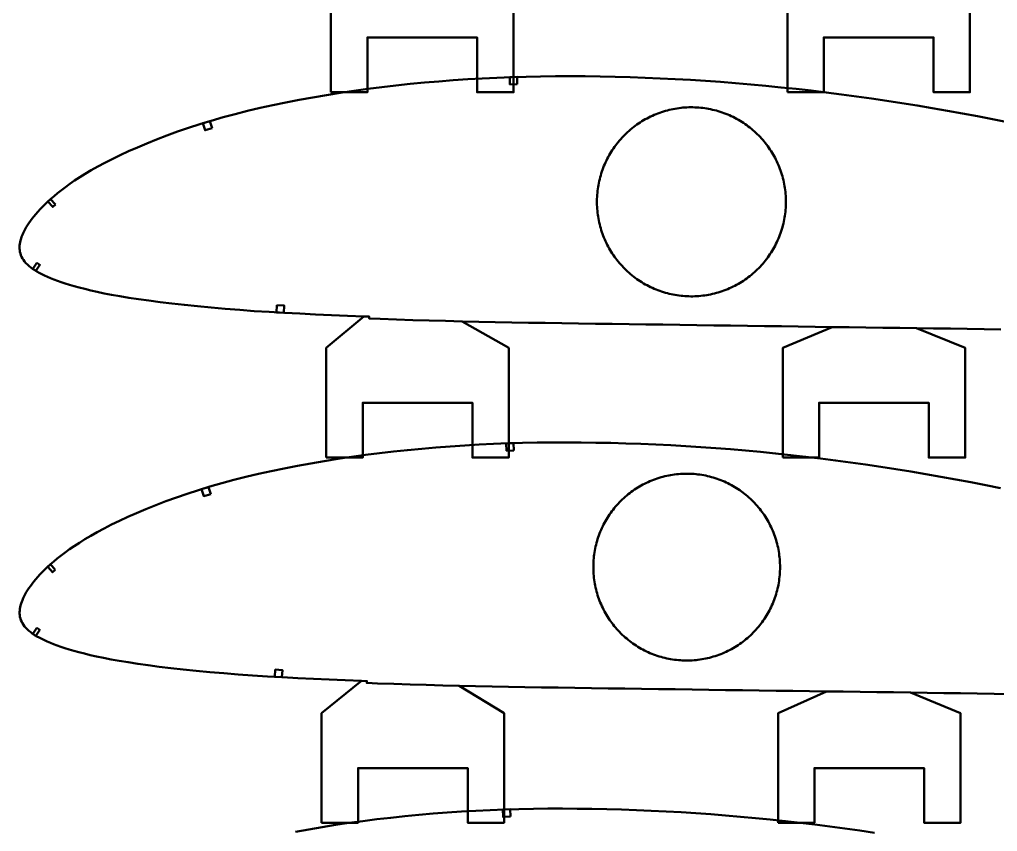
# Model space of a CAD drawing. Header units: metres. Extents: x -32 to 1074, y -15727 to -24.
# Drawn here: x -1 to 534, y -4845 to -4400 of the extents above; entities that cross this region are included whole.
import ezdxf

# ---------------------------------------------------------------- set-up
doc = ezdxf.new("R2010")
doc.units = ezdxf.units.M
doc.layers.add('Layer', color=7, linetype='Continuous', lineweight=50)

msp = doc.modelspace()

# ---------------------------------------------------------------- linework, layer by layer
at = {"layer": 'Layer', "color": 1}
for p, q in [((216.51, -4564.8), (216.51, -4565.3)), ((466.51, -4568.85), (466.51, -4569.35)), ((213.95, -4764.31), (213.95, -4764.81)), ((463.95, -4768.38), (463.95, -4768.88))]:
    msp.add_line(p, q, dxfattribs=at)
for points in [[(169.08, -4440), (169.08, -4380), (191.4, -4363.29), (191.36, -4364.34), (197.37, -4364.56), (206.39, -4364.88), (215.41, -4365.18), (224.44, -4365.44), (233.53, -4365.68), (242.66, -4365.91), (269.08, -4380), (269.08, -4440), (249.13, -4440), (249.13, -4410), (189.03, -4410), (189.03, -4440)], [(419.08, -4440), (419.08, -4380), (446.7, -4369.04), (456.03, -4369.16), (465.36, -4369.28), (474.69, -4369.4), (484.01, -4369.52), (493.32, -4369.65), (519.08, -4380), (519.08, -4440), (499.13, -4440), (499.13, -4410), (439.03, -4410), (439.03, -4440)], [(166.51, -4640), (166.51, -4580), (187.08, -4562.72), (190.07, -4562.84), (190.03, -4563.89), (196, -4564.11), (204.95, -4564.43), (213.91, -4564.72), (222.88, -4564.98), (231.91, -4565.22), (240.97, -4565.45), (266.51, -4580), (266.51, -4640), (246.56, -4640), (246.56, -4610), (186.46, -4610), (186.46, -4640)], [(416.51, -4640), (416.51, -4580), (443.59, -4568.55), (452.86, -4568.68), (462.13, -4568.8), (471.39, -4568.91), (480.65, -4569.03), (489.89, -4569.16), (516.51, -4580), (516.51, -4640), (496.56, -4640), (496.56, -4610), (436.46, -4610), (436.46, -4640)], [(163.95, -4840), (163.95, -4780), (185.78, -4762.27), (188.74, -4762.39), (188.7, -4763.43), (194.62, -4763.66), (203.52, -4763.97), (212.41, -4764.27), (221.32, -4764.53), (230.28, -4764.76), (239.28, -4764.99), (263.95, -4780), (263.95, -4840), (244, -4840), (244, -4810), (183.9, -4810), (183.9, -4840)], [(413.95, -4840), (413.95, -4780), (440.49, -4768.07), (449.69, -4768.19), (458.89, -4768.31), (468.09, -4768.43), (477.28, -4768.55), (486.46, -4768.67), (513.95, -4780), (513.95, -4840), (494, -4840), (494, -4810), (433.9, -4810), (433.9, -4840)]]:
    msp.add_lwpolyline(points, close=True, dxfattribs=at)
at = {"layer": 'Layer'}
for points in [[(539.65, -4456.41), (531.45, -4454.77), (523.22, -4453.19), (514.97, -4451.65), (506.7, -4450.17), (498.4, -4448.73), (490.11, -4447.34), (481.81, -4446), (473.51, -4444.72), (465.21, -4443.49), (456.92, -4442.32), (448.64, -4441.2), (440.36, -4440.14), (432.08, -4439.14), (423.81, -4438.2), (415.54, -4437.32), (407.28, -4436.5), (399.01, -4435.73), (390.75, -4435.03), (382.49, -4434.39), (374.22, -4433.81), (365.94, -4433.28), (357.67, -4432.82), (349.41, -4432.41), (341.15, -4432.06), (332.91, -4431.77), (324.68, -4431.55), (316.46, -4431.38), (308.26, -4431.28), (300.1, -4431.23), (291.99, -4431.25), (283.93, -4431.33), (275.92, -4431.49), (267.94, -4431.74), (259.96, -4432.06), (251.99, -4432.45), (244.04, -4432.91), (236.11, -4433.44), (228.2, -4434.05), (220.33, -4434.72), (212.5, -4435.47), (204.71, -4436.3), (196.97, -4437.19), (189.28, -4438.16), (181.65, -4439.21), (174.08, -4440.33), (166.58, -4441.53), (159.14, -4442.82), (151.74, -4444.19), (144.44, -4445.61), (137.27, -4447.08), (130.25, -4448.63), (123.37, -4450.25), (116.63, -4451.95), (110.02, -4453.74), (103.54, -4455.6), (97.21, -4457.53), (91.04, -4459.53), (85.04, -4461.59), (79.22, -4463.7), (73.6, -4465.84), (68.2, -4468.01), (63.04, -4470.17), (58.15, -4472.33), (53.55, -4474.46), (49.22, -4476.58), (45.16, -4478.67), (41.37, -4480.72), (37.83, -4482.72), (34.54, -4484.67), (31.49, -4486.56), (28.67, -4488.4), (26.05, -4490.18), (23.64, -4491.9), (21.41, -4493.59), (19.34, -4495.23), (17.42, -4496.82), (15.64, -4498.36), (13.99, -4499.85), (12.46, -4501.3), (11.04, -4502.71), (9.73, -4504.08), (8.52, -4505.41), (7.39, -4506.71), (6.35, -4507.98), (5.39, -4509.21), (4.5, -4510.42), (3.67, -4511.61), (2.91, -4512.77), (2.21, -4513.87), (1.59, -4514.95), (1.03, -4516.05), (0.52, -4517.12), (0.06, -4518.14), (-0.33, -4519.12), (-0.65, -4520.11), (-0.92, -4521.1), (-1.14, -4522.06), (-1.31, -4522.99), (-1.42, -4523.92), (-1.48, -4524.79), (-1.48, -4525.66), (-1.41, -4526.54), (-1.26, -4527.43), (-1.03, -4528.33), (-0.72, -4529.22), (-0.34, -4530.11), (0.13, -4530.98), (0.67, -4531.84), (1.31, -4532.69), (2.03, -4533.53), (2.83, -4534.35), (3.71, -4535.16), (4.66, -4535.95), (5.69, -4536.72), (6.81, -4537.46), (8.01, -4538.2), (9.31, -4538.91), (10.71, -4539.63), (12.2, -4540.34), (13.79, -4541.05), (15.49, -4541.77), (17.3, -4542.49), (19.23, -4543.22), (21.29, -4543.95), (23.51, -4544.69), (25.9, -4545.42), (28.48, -4546.17), (31.26, -4546.93), (34.26, -4547.71), (37.51, -4548.5), (41.02, -4549.31), (44.83, -4550.11), (48.97, -4550.9), (53.48, -4551.7), (58.38, -4552.5), (63.68, -4553.31), (69.38, -4554.12), (75.47, -4554.92), (81.94, -4555.69), (88.8, -4556.44), (96.02, -4557.16), (103.52, -4557.88), (111.23, -4558.57), (119.09, -4559.21), (127.09, -4559.8), (135.24, -4560.32), (143.56, -4560.79), (152.04, -4561.23), (160.64, -4561.64), (169.35, -4562.02), (178.18, -4562.38), (187.08, -4562.72), (190.07, -4562.84), (190.03, -4563.89), (196, -4564.11), (204.95, -4564.43), (213.91, -4564.72), (222.88, -4564.98), (231.91, -4565.22), (240.97, -4565.45), (250.05, -4565.66), (259.12, -4565.87), (268.18, -4566.05), (277.26, -4566.2), (286.38, -4566.34), (295.54, -4566.47), (304.73, -4566.6), (313.93, -4566.75), (323.15, -4566.88), (332.38, -4567.01), (341.64, -4567.13), (350.91, -4567.26), (360.18, -4567.39), (369.45, -4567.52), (378.72, -4567.66), (387.98, -4567.79), (397.25, -4567.92), (406.51, -4568.04), (415.78, -4568.16), (425.05, -4568.29), (434.32, -4568.42), (443.59, -4568.55), (452.86, -4568.68), (462.13, -4568.8), (471.39, -4568.91), (480.65, -4569.03), (489.89, -4569.16), (499.13, -4569.29), (508.36, -4569.44), (517.6, -4569.59), (526.82, -4569.74), (536.03, -4569.91)], [(539.65, -4456.41), (531.45, -4454.77), (523.22, -4453.19), (514.97, -4451.65), (506.7, -4450.17), (498.4, -4448.73), (490.11, -4447.34), (481.81, -4446), (473.51, -4444.72), (465.21, -4443.49), (456.92, -4442.32), (448.64, -4441.2), (440.36, -4440.14), (432.08, -4439.14), (423.81, -4438.2), (415.54, -4437.32), (407.28, -4436.5), (399.01, -4435.73), (390.75, -4435.03), (382.49, -4434.39), (374.22, -4433.81), (365.94, -4433.28), (357.67, -4432.82), (349.41, -4432.41), (341.15, -4432.06), (332.91, -4431.77), (324.68, -4431.55), (316.46, -4431.38), (308.26, -4431.28), (300.1, -4431.23), (291.99, -4431.25), (283.93, -4431.33), (275.92, -4431.49), (267.94, -4431.74), (259.96, -4432.06), (251.99, -4432.45), (244.04, -4432.91), (236.11, -4433.44), (228.2, -4434.05), (220.33, -4434.72), (212.5, -4435.47), (204.71, -4436.3), (196.97, -4437.19), (189.28, -4438.16), (181.65, -4439.21), (174.08, -4440.33), (166.58, -4441.53), (159.14, -4442.82), (151.74, -4444.19), (144.44, -4445.61), (137.27, -4447.08), (130.25, -4448.63), (123.37, -4450.25), (116.63, -4451.95), (110.02, -4453.74), (103.54, -4455.6), (97.21, -4457.53), (91.04, -4459.53), (85.04, -4461.59), (79.22, -4463.7), (73.6, -4465.84), (68.2, -4468.01), (63.04, -4470.17), (58.15, -4472.33), (53.55, -4474.46), (49.22, -4476.58), (45.16, -4478.67), (41.37, -4480.72), (37.83, -4482.72), (34.54, -4484.67), (31.49, -4486.56), (28.67, -4488.4), (26.05, -4490.18), (23.64, -4491.9), (21.41, -4493.59), (19.34, -4495.23), (17.42, -4496.82), (15.64, -4498.36), (13.99, -4499.85), (12.46, -4501.3), (11.04, -4502.71), (9.73, -4504.08), (8.52, -4505.41), (7.39, -4506.71), (6.35, -4507.98), (5.39, -4509.21), (4.5, -4510.42), (3.67, -4511.61), (2.91, -4512.77), (2.21, -4513.87), (1.59, -4514.95), (1.03, -4516.05), (0.52, -4517.12), (0.06, -4518.14), (-0.33, -4519.12), (-0.65, -4520.11), (-0.92, -4521.1), (-1.14, -4522.06), (-1.31, -4522.99), (-1.42, -4523.92), (-1.48, -4524.79), (-1.48, -4525.66), (-1.41, -4526.54), (-1.26, -4527.43), (-1.03, -4528.33), (-0.72, -4529.22), (-0.34, -4530.11), (0.13, -4530.98), (0.67, -4531.84), (1.31, -4532.69), (2.03, -4533.53), (2.83, -4534.35), (3.71, -4535.16), (4.66, -4535.95), (5.69, -4536.72), (6.81, -4537.46), (8.01, -4538.2), (9.31, -4538.91), (10.71, -4539.63), (12.2, -4540.34), (13.79, -4541.05), (15.49, -4541.77), (17.3, -4542.49), (19.23, -4543.22), (21.29, -4543.95), (23.51, -4544.69), (25.9, -4545.42), (28.48, -4546.17), (31.26, -4546.93), (34.26, -4547.71), (37.51, -4548.5), (41.02, -4549.31), (44.83, -4550.11), (48.97, -4550.9), (53.48, -4551.7), (58.38, -4552.5), (63.68, -4553.31), (69.38, -4554.12), (75.47, -4554.92), (81.94, -4555.69), (88.8, -4556.44), (96.02, -4557.16), (103.52, -4557.88), (111.23, -4558.57), (119.09, -4559.21), (127.09, -4559.8), (135.24, -4560.32), (143.56, -4560.79), (152.04, -4561.23), (160.64, -4561.64), (169.35, -4562.02), (178.18, -4562.38), (187.08, -4562.72), (190.07, -4562.84), (190.03, -4563.89), (196, -4564.11), (204.95, -4564.43), (213.91, -4564.72), (222.88, -4564.98), (231.91, -4565.22), (240.97, -4565.45), (250.05, -4565.66), (259.12, -4565.87), (268.18, -4566.05), (277.26, -4566.2), (286.38, -4566.34), (295.54, -4566.47), (304.73, -4566.6), (313.93, -4566.75), (323.15, -4566.88), (332.38, -4567.01), (341.64, -4567.13), (350.91, -4567.26), (360.18, -4567.39), (369.45, -4567.52), (378.72, -4567.66), (387.98, -4567.79), (397.25, -4567.92), (406.51, -4568.04), (415.78, -4568.16), (425.05, -4568.29), (434.32, -4568.42), (443.59, -4568.55), (452.86, -4568.68), (462.13, -4568.8), (471.39, -4568.91), (480.65, -4569.03), (489.89, -4569.16), (499.13, -4569.29), (508.36, -4569.44), (517.6, -4569.59), (526.82, -4569.74), (536.03, -4569.91)], [(271.12, -4435.64), (267.12, -4435.76), (267, -4431.77), (271, -4431.64), (271.12, -4435.64)], [(103.93, -4459.67), (100.1, -4460.83), (98.93, -4457.01), (102.76, -4455.84), (103.93, -4459.67)], [(18.21, -4501.43), (16.72, -4502.77), (14.04, -4499.81), (15.52, -4498.46), (18.21, -4501.43)], [(7.98, -4533.43), (9.64, -4534.55), (7.42, -4537.87), (5.75, -4536.76), (7.98, -4533.43)], [(139.49, -4556.55), (143.48, -4556.78), (143.25, -4560.77), (139.26, -4560.55), (139.49, -4556.55)], [(535.87, -4656.73), (527.73, -4655.1), (519.56, -4653.52), (511.37, -4652), (503.15, -4650.52), (494.91, -4649.1), (486.67, -4647.72), (478.43, -4646.39), (470.19, -4645.12), (461.95, -4643.9), (453.72, -4642.73), (445.5, -4641.62), (437.27, -4640.57), (429.06, -4639.58), (420.84, -4638.65), (412.63, -4637.77), (404.43, -4636.95), (396.22, -4636.2), (388.02, -4635.5), (379.81, -4634.86), (371.6, -4634.28), (363.38, -4633.76), (355.17, -4633.3), (346.96, -4632.89), (338.77, -4632.55), (330.58, -4632.26), (322.41, -4632.04), (314.24, -4631.87), (306.1, -4631.77), (298, -4631.72), (289.95, -4631.74), (281.95, -4631.82), (273.99, -4631.98), (266.06, -4632.23), (258.14, -4632.54), (250.22, -4632.93), (242.33, -4633.39), (234.46, -4633.92), (226.61, -4634.52), (218.79, -4635.19), (211.01, -4635.94), (203.28, -4636.75), (195.59, -4637.64), (187.96, -4638.61), (180.38, -4639.64), (172.87, -4640.76), (165.42, -4641.95), (158.02, -4643.23), (150.68, -4644.59), (143.43, -4646), (136.31, -4647.46), (129.34, -4649), (122.51, -4650.61), (115.81, -4652.3), (109.25, -4654.07), (102.82, -4655.92), (96.54, -4657.84), (90.4, -4659.82), (84.44, -4661.87), (78.67, -4663.96), (73.09, -4666.09), (67.72, -4668.24), (62.6, -4670.39), (57.75, -4672.53), (53.18, -4674.65), (48.88, -4676.75), (44.85, -4678.82), (41.08, -4680.86), (37.57, -4682.85), (34.31, -4684.79), (31.28, -4686.67), (28.47, -4688.49), (25.88, -4690.25), (23.48, -4691.97), (21.26, -4693.64), (19.21, -4695.27), (17.3, -4696.85), (15.54, -4698.38), (13.9, -4699.86), (12.38, -4701.3), (10.97, -4702.7), (9.67, -4704.06), (8.47, -4705.38), (7.35, -4706.67), (6.31, -4707.93), (5.36, -4709.16), (4.48, -4710.35), (3.66, -4711.54), (2.9, -4712.68), (2.21, -4713.78), (1.59, -4714.85), (1.03, -4715.94), (0.52, -4717.01), (0.07, -4718.01), (-0.32, -4718.99), (-0.64, -4719.97), (-0.9, -4720.96), (-1.12, -4721.91), (-1.29, -4722.83), (-1.4, -4723.76), (-1.46, -4724.61), (-1.46, -4725.48), (-1.39, -4726.35), (-1.24, -4727.24), (-1.01, -4728.13), (-0.71, -4729.02), (-0.32, -4729.9), (0.13, -4730.76), (0.68, -4731.61), (1.31, -4732.46), (2.03, -4733.29), (2.82, -4734.11), (3.69, -4734.91), (4.63, -4735.69), (5.66, -4736.45), (6.76, -4737.19), (7.96, -4737.92), (9.25, -4738.63), (10.64, -4739.34), (12.12, -4740.05), (13.7, -4740.75), (15.38, -4741.46), (17.18, -4742.18), (19.1, -4742.91), (21.15, -4743.64), (23.35, -4744.36), (25.72, -4745.09), (28.28, -4745.83), (31.04, -4746.59), (34.03, -4747.36), (37.25, -4748.15), (40.74, -4748.95), (44.52, -4749.75), (48.63, -4750.54), (53.11, -4751.33), (57.98, -4752.12), (63.24, -4752.93), (68.89, -4753.73), (74.94, -4754.52), (81.37, -4755.29), (88.18, -4756.03), (95.34, -4756.75), (102.79, -4757.46), (110.45, -4758.14), (118.26, -4758.79), (126.2, -4759.37), (134.29, -4759.89), (142.56, -4760.35), (150.98, -4760.79), (159.52, -4761.2), (168.17, -4761.58), (176.93, -4761.93), (185.78, -4762.27), (188.74, -4762.39), (188.7, -4763.43), (194.62, -4763.66), (203.52, -4763.97), (212.41, -4764.27), (221.32, -4764.53), (230.28, -4764.76), (239.28, -4764.99), (248.3, -4765.2), (257.3, -4765.4), (266.3, -4765.58), (275.32, -4765.74), (284.37, -4765.87), (293.47, -4766), (302.59, -4766.14), (311.73, -4766.28), (320.88, -4766.41), (330.06, -4766.54), (339.25, -4766.66), (348.45, -4766.78), (357.66, -4766.91), (366.87, -4767.05), (376.07, -4767.18), (385.27, -4767.31), (394.46, -4767.44), (403.67, -4767.56), (412.87, -4767.68), (422.08, -4767.81), (431.28, -4767.94), (440.49, -4768.07), (449.69, -4768.19), (458.89, -4768.31), (468.09, -4768.43), (477.28, -4768.55), (486.46, -4768.67), (495.63, -4768.81), (504.8, -4768.95), (513.97, -4769.1), (523.13, -4769.25), (532.28, -4769.41), (541.41, -4769.59)], [(535.87, -4656.73), (527.73, -4655.1), (519.56, -4653.52), (511.37, -4652), (503.15, -4650.52), (494.91, -4649.1), (486.67, -4647.72), (478.43, -4646.39), (470.19, -4645.12), (461.95, -4643.9), (453.72, -4642.73), (445.5, -4641.62), (437.27, -4640.57), (429.06, -4639.58), (420.84, -4638.65), (412.63, -4637.77), (404.43, -4636.95), (396.22, -4636.2), (388.02, -4635.5), (379.81, -4634.86), (371.6, -4634.28), (363.38, -4633.76), (355.17, -4633.3), (346.96, -4632.89), (338.77, -4632.55), (330.58, -4632.26), (322.41, -4632.04), (314.24, -4631.87), (306.1, -4631.77), (298, -4631.72), (289.95, -4631.74), (281.95, -4631.82), (273.99, -4631.98), (266.06, -4632.23), (258.14, -4632.54), (250.22, -4632.93), (242.33, -4633.39), (234.46, -4633.92), (226.61, -4634.52), (218.79, -4635.19), (211.01, -4635.94), (203.28, -4636.75), (195.59, -4637.64), (187.96, -4638.61), (180.38, -4639.64), (172.87, -4640.76), (165.42, -4641.95), (158.02, -4643.23), (150.68, -4644.59), (143.43, -4646), (136.31, -4647.46), (129.34, -4649), (122.51, -4650.61), (115.81, -4652.3), (109.25, -4654.07), (102.82, -4655.92), (96.54, -4657.84), (90.4, -4659.82), (84.44, -4661.87), (78.67, -4663.96), (73.09, -4666.09), (67.72, -4668.24), (62.6, -4670.39), (57.75, -4672.53), (53.18, -4674.65), (48.88, -4676.75), (44.85, -4678.82), (41.08, -4680.86), (37.57, -4682.85), (34.31, -4684.79), (31.28, -4686.67), (28.47, -4688.49), (25.88, -4690.25), (23.48, -4691.97), (21.26, -4693.64), (19.21, -4695.27), (17.3, -4696.85), (15.54, -4698.38), (13.9, -4699.86), (12.38, -4701.3), (10.97, -4702.7), (9.67, -4704.06), (8.47, -4705.38), (7.35, -4706.67), (6.31, -4707.93), (5.36, -4709.16), (4.48, -4710.35), (3.66, -4711.54), (2.9, -4712.68), (2.21, -4713.78), (1.59, -4714.85), (1.03, -4715.94), (0.52, -4717.01), (0.07, -4718.01), (-0.32, -4718.99), (-0.64, -4719.97), (-0.9, -4720.96), (-1.12, -4721.91), (-1.29, -4722.83), (-1.4, -4723.76), (-1.46, -4724.61), (-1.46, -4725.48), (-1.39, -4726.35), (-1.24, -4727.24), (-1.01, -4728.13), (-0.71, -4729.02), (-0.32, -4729.9), (0.13, -4730.76), (0.68, -4731.61), (1.31, -4732.46), (2.03, -4733.29), (2.82, -4734.11), (3.69, -4734.91), (4.63, -4735.69), (5.66, -4736.45), (6.76, -4737.19), (7.96, -4737.92), (9.25, -4738.63), (10.64, -4739.34), (12.12, -4740.05), (13.7, -4740.75), (15.38, -4741.46), (17.18, -4742.18), (19.1, -4742.91), (21.15, -4743.64), (23.35, -4744.36), (25.72, -4745.09), (28.28, -4745.83), (31.04, -4746.59), (34.03, -4747.36), (37.25, -4748.15), (40.74, -4748.95), (44.52, -4749.75), (48.63, -4750.54), (53.11, -4751.33), (57.98, -4752.12), (63.24, -4752.93), (68.89, -4753.73), (74.94, -4754.52), (81.37, -4755.29), (88.18, -4756.03), (95.34, -4756.75), (102.79, -4757.46), (110.45, -4758.14), (118.26, -4758.79), (126.2, -4759.37), (134.29, -4759.89), (142.56, -4760.35), (150.98, -4760.79), (159.52, -4761.2), (168.17, -4761.58), (176.93, -4761.93), (185.78, -4762.27), (188.74, -4762.39), (188.7, -4763.43), (194.62, -4763.66), (203.52, -4763.97), (212.41, -4764.27), (221.32, -4764.53), (230.28, -4764.76), (239.28, -4764.99), (248.3, -4765.2), (257.3, -4765.4), (266.3, -4765.58), (275.32, -4765.74), (284.37, -4765.87), (293.47, -4766), (302.59, -4766.14), (311.73, -4766.28), (320.88, -4766.41), (330.06, -4766.54), (339.25, -4766.66), (348.45, -4766.78), (357.66, -4766.91), (366.87, -4767.05), (376.07, -4767.18), (385.27, -4767.31), (394.46, -4767.44), (403.67, -4767.56), (412.87, -4767.68), (422.08, -4767.81), (431.28, -4767.94), (440.49, -4768.07), (449.69, -4768.19), (458.89, -4768.31), (468.09, -4768.43), (477.28, -4768.55), (486.46, -4768.67), (495.63, -4768.81), (504.8, -4768.95), (513.97, -4769.1), (523.13, -4769.25), (532.28, -4769.41), (541.41, -4769.59)], [(269.24, -4636.13), (265.24, -4636.25), (265.12, -4632.25), (269.12, -4632.13), (269.24, -4636.13)], [(103.22, -4659.98), (99.4, -4661.15), (98.23, -4657.32), (102.05, -4656.16), (103.22, -4659.98)], [(18.11, -4701.44), (16.63, -4702.79), (13.94, -4699.82), (15.42, -4698.48), (18.11, -4701.44)], [(7.94, -4733.16), (9.6, -4734.28), (7.38, -4737.6), (5.71, -4736.49), (7.94, -4733.16)], [(138.5, -4756.12), (142.49, -4756.34), (142.27, -4760.34), (138.27, -4760.11), (138.5, -4756.12)], [(466.87, -4845.51), (458.69, -4844.3), (450.52, -4843.14), (442.35, -4842.05), (434.19, -4841), (426.03, -4840.02), (417.88, -4839.09), (409.72, -4838.22), (401.57, -4837.41), (393.43, -4836.66), (385.28, -4835.96), (377.13, -4835.33), (368.98, -4834.76), (360.82, -4834.24), (352.66, -4833.78), (344.52, -4833.38), (336.38, -4833.03), (328.25, -4832.75), (320.13, -4832.53), (312.03, -4832.37), (303.95, -4832.26), (295.9, -4832.21), (287.9, -4832.23), (279.96, -4832.31), (272.06, -4832.47), (264.19, -4832.71), (256.32, -4833.03), (248.46, -4833.41), (240.62, -4833.87), (232.8, -4834.39), (225.01, -4834.99), (217.25, -4835.66), (209.53, -4836.4), (201.85, -4837.21), (194.21, -4838.09), (186.63, -4839.05), (179.11, -4840.08), (171.65, -4841.19), (164.25, -4842.37), (156.91, -4843.64), (149.62, -4844.99)], [(466.87, -4845.51), (458.69, -4844.3), (450.52, -4843.14), (442.35, -4842.05), (434.19, -4841), (426.03, -4840.02), (417.88, -4839.09), (409.72, -4838.22), (401.57, -4837.41), (393.43, -4836.66), (385.28, -4835.96), (377.13, -4835.33), (368.98, -4834.76), (360.82, -4834.24), (352.66, -4833.78), (344.52, -4833.38), (336.38, -4833.03), (328.25, -4832.75), (320.13, -4832.53), (312.03, -4832.37), (303.95, -4832.26), (295.9, -4832.21), (287.9, -4832.23), (279.96, -4832.31), (272.06, -4832.47), (264.19, -4832.71), (256.32, -4833.03), (248.46, -4833.41), (240.62, -4833.87), (232.8, -4834.39), (225.01, -4834.99), (217.25, -4835.66), (209.53, -4836.4), (201.85, -4837.21), (194.21, -4838.09), (186.63, -4839.05), (179.11, -4840.08), (171.65, -4841.19), (164.25, -4842.37), (156.91, -4843.64), (149.62, -4844.99)], [(267.36, -4836.62), (263.36, -4836.74), (263.24, -4832.74), (267.24, -4832.62), (267.36, -4836.62)]]:
    msp.add_lwpolyline(points, dxfattribs=at)
for points in [[(418.26, -4500), (418.25, -4498.91), (418.21, -4497.83), (418.16, -4496.74), (418.08, -4495.65), (417.97, -4494.57), (417.85, -4493.49), (417.7, -4492.41), (417.53, -4491.34), (417.34, -4490.27), (417.12, -4489.2), (416.88, -4488.14), (416.62, -4487.09), (416.34, -4486.04), (416.04, -4484.99), (415.71, -4483.96), (415.36, -4482.92), (414.99, -4481.9), (414.6, -4480.89), (414.19, -4479.88), (413.76, -4478.88), (413.3, -4477.89), (412.83, -4476.92), (412.33, -4475.95), (411.82, -4474.99), (411.28, -4474.04), (410.73, -4473.11), (410.15, -4472.19), (409.56, -4471.27), (408.94, -4470.38), (408.31, -4469.49), (407.66, -4468.62), (406.99, -4467.76), (406.31, -4466.92), (405.6, -4466.09), (404.88, -4465.27), (404.14, -4464.48), (403.39, -4463.69), (402.62, -4462.93), (401.83, -4462.18), (401.03, -4461.44), (400.21, -4460.72), (399.38, -4460.03), (398.53, -4459.34), (397.67, -4458.68), (396.8, -4458.03), (395.91, -4457.41), (395.01, -4456.8), (394.09, -4456.21), (393.17, -4455.64), (392.23, -4455.09), (391.28, -4454.56), (390.32, -4454.05), (389.35, -4453.56), (388.37, -4453.09), (387.38, -4452.64), (386.38, -4452.21), (385.37, -4451.8), (384.35, -4451.42), (383.33, -4451.05), (382.3, -4450.71), (381.26, -4450.39), (380.21, -4450.09), (379.16, -4449.81), (378.1, -4449.56), (377.04, -4449.33), (375.97, -4449.12), (374.9, -4448.93), (373.83, -4448.76), (372.75, -4448.62), (371.67, -4448.5), (370.59, -4448.41), (369.5, -4448.33), (368.42, -4448.28), (367.33, -4448.25), (366.24, -4448.25), (365.15, -4448.26), (364.07, -4448.3), (362.98, -4448.37), (361.9, -4448.45), (360.82, -4448.56), (359.74, -4448.69), (358.66, -4448.84), (357.59, -4449.02), (356.52, -4449.22), (355.45, -4449.44), (354.39, -4449.68), (353.34, -4449.95), (352.29, -4450.24), (351.25, -4450.55), (350.21, -4450.88), (349.18, -4451.23), (348.16, -4451.61), (347.15, -4452), (346.15, -4452.42), (345.15, -4452.86), (344.17, -4453.32), (343.19, -4453.8), (342.23, -4454.3), (341.27, -4454.82), (340.33, -4455.36), (339.4, -4455.92), (338.48, -4456.5), (337.57, -4457.1), (336.67, -4457.72), (335.79, -4458.35), (334.92, -4459.01), (334.07, -4459.68), (333.23, -4460.37), (332.4, -4461.08), (331.59, -4461.81), (330.8, -4462.55), (330.02, -4463.31), (329.26, -4464.08), (328.51, -4464.87), (327.78, -4465.68), (327.07, -4466.5), (326.37, -4467.34), (325.7, -4468.19), (325.04, -4469.05), (324.4, -4469.93), (323.77, -4470.82), (323.17, -4471.73), (322.59, -4472.65), (322.02, -4473.58), (321.48, -4474.52), (320.95, -4475.47), (320.44, -4476.43), (319.96, -4477.4), (319.5, -4478.39), (319.05, -4479.38), (318.63, -4480.38), (318.23, -4481.39), (317.85, -4482.41), (317.49, -4483.44), (317.15, -4484.47), (316.84, -4485.51), (316.54, -4486.56), (316.27, -4487.61), (316.02, -4488.67), (315.8, -4489.74), (315.59, -4490.8), (315.41, -4491.88), (315.25, -4492.95), (315.11, -4494.03), (315, -4495.11), (314.91, -4496.2), (314.84, -4497.28), (314.79, -4498.37), (314.77, -4499.46), (314.77, -4500.54), (314.79, -4501.63), (314.84, -4502.72), (314.91, -4503.8), (315, -4504.89), (315.11, -4505.97), (315.25, -4507.05), (315.41, -4508.12), (315.59, -4509.2), (315.8, -4510.26), (316.02, -4511.33), (316.27, -4512.39), (316.54, -4513.44), (316.84, -4514.49), (317.15, -4515.53), (317.49, -4516.56), (317.85, -4517.59), (318.23, -4518.61), (318.63, -4519.62), (319.05, -4520.62), (319.5, -4521.61), (319.96, -4522.6), (320.44, -4523.57), (320.95, -4524.53), (321.48, -4525.48), (322.02, -4526.42), (322.59, -4527.35), (323.17, -4528.27), (323.77, -4529.18), (324.4, -4530.07), (325.04, -4530.95), (325.7, -4531.81), (326.37, -4532.66), (327.07, -4533.5), (327.78, -4534.32), (328.51, -4535.13), (329.26, -4535.92), (330.02, -4536.69), (330.8, -4537.45), (331.59, -4538.19), (332.4, -4538.92), (333.23, -4539.63), (334.07, -4540.32), (334.92, -4540.99), (335.79, -4541.65), (336.67, -4542.28), (337.57, -4542.9), (338.48, -4543.5), (339.4, -4544.08), (340.33, -4544.64), (341.27, -4545.18), (342.23, -4545.7), (343.19, -4546.2), (344.17, -4546.68), (345.15, -4547.14), (346.15, -4547.58), (347.15, -4548), (348.16, -4548.39), (349.18, -4548.77), (350.21, -4549.12), (351.25, -4549.45), (352.29, -4549.76), (353.34, -4550.05), (354.39, -4550.32), (355.45, -4550.56), (356.52, -4550.78), (357.59, -4550.98), (358.66, -4551.16), (359.74, -4551.31), (360.82, -4551.44), (361.9, -4551.55), (362.98, -4551.63), (364.07, -4551.7), (365.15, -4551.74), (366.24, -4551.75), (367.33, -4551.75), (368.42, -4551.72), (369.5, -4551.67), (370.59, -4551.59), (371.67, -4551.5), (372.75, -4551.38), (373.83, -4551.24), (374.9, -4551.07), (375.97, -4550.88), (377.04, -4550.67), (378.1, -4550.44), (379.16, -4550.19), (380.21, -4549.91), (381.26, -4549.61), (382.3, -4549.29), (383.33, -4548.95), (384.35, -4548.58), (385.37, -4548.2), (386.38, -4547.79), (387.38, -4547.36), (388.37, -4546.91), (389.35, -4546.44), (390.32, -4545.95), (391.28, -4545.44), (392.23, -4544.91), (393.17, -4544.36), (394.09, -4543.79), (395.01, -4543.2), (395.91, -4542.59), (396.8, -4541.97), (397.67, -4541.32), (398.53, -4540.66), (399.38, -4539.97), (400.21, -4539.28), (401.03, -4538.56), (401.83, -4537.82), (402.62, -4537.07), (403.39, -4536.31), (404.14, -4535.52), (404.88, -4534.73), (405.6, -4533.91), (406.31, -4533.08), (406.99, -4532.24), (407.66, -4531.38), (408.31, -4530.51), (408.94, -4529.62), (409.56, -4528.73), (410.15, -4527.81), (410.73, -4526.89), (411.28, -4525.96), (411.82, -4525.01), (412.33, -4524.05), (412.83, -4523.08), (413.3, -4522.11), (413.76, -4521.12), (414.19, -4520.12), (414.6, -4519.11), (414.99, -4518.1), (415.36, -4517.08), (415.71, -4516.04), (416.04, -4515.01), (416.34, -4513.96), (416.62, -4512.91), (416.88, -4511.86), (417.12, -4510.8), (417.34, -4509.73), (417.53, -4508.66), (417.7, -4507.59), (417.85, -4506.51), (417.97, -4505.43), (418.08, -4504.35), (418.16, -4503.26), (418.21, -4502.17), (418.25, -4501.09), (418.26, -4500)], [(415.08, -4700), (415.07, -4698.93), (415.04, -4697.85), (414.98, -4696.78), (414.9, -4695.71), (414.8, -4694.64), (414.67, -4693.57), (414.53, -4692.5), (414.36, -4691.44), (414.17, -4690.38), (413.96, -4689.33), (413.72, -4688.28), (413.46, -4687.24), (413.18, -4686.2), (412.88, -4685.17), (412.56, -4684.14), (412.22, -4683.12), (411.85, -4682.11), (411.47, -4681.11), (411.06, -4680.11), (410.63, -4679.13), (410.18, -4678.15), (409.71, -4677.18), (409.22, -4676.23), (408.71, -4675.28), (408.18, -4674.34), (407.64, -4673.42), (407.07, -4672.51), (406.48, -4671.61), (405.88, -4670.72), (405.25, -4669.84), (404.61, -4668.98), (403.95, -4668.14), (403.27, -4667.3), (402.58, -4666.48), (401.86, -4665.68), (401.13, -4664.89), (400.39, -4664.11), (399.63, -4663.36), (398.85, -4662.61), (398.06, -4661.89), (397.25, -4661.18), (396.42, -4660.49), (395.59, -4659.81), (394.74, -4659.16), (393.87, -4658.52), (392.99, -4657.9), (392.1, -4657.3), (391.2, -4656.72), (390.29, -4656.15), (389.36, -4655.61), (388.42, -4655.08), (387.47, -4654.58), (386.51, -4654.1), (385.54, -4653.63), (384.56, -4653.19), (383.58, -4652.76), (382.58, -4652.36), (381.58, -4651.98), (380.56, -4651.62), (379.54, -4651.28), (378.52, -4650.97), (377.48, -4650.67), (376.44, -4650.4), (375.4, -4650.14), (374.35, -4649.91), (373.3, -4649.71), (372.24, -4649.52), (371.18, -4649.36), (370.11, -4649.22), (369.04, -4649.1), (367.97, -4649), (366.9, -4648.93), (365.83, -4648.88), (364.75, -4648.85), (363.68, -4648.85), (362.6, -4648.86), (361.53, -4648.9), (360.46, -4648.96), (359.39, -4649.05), (358.32, -4649.16), (357.25, -4649.29), (356.19, -4649.44), (355.13, -4649.61), (354.07, -4649.81), (353.02, -4650.03), (351.97, -4650.27), (350.93, -4650.53), (349.89, -4650.82), (348.86, -4651.12), (347.84, -4651.45), (346.82, -4651.8), (345.82, -4652.17), (344.81, -4652.56), (343.82, -4652.97), (342.84, -4653.41), (341.87, -4653.86), (340.9, -4654.34), (339.95, -4654.83), (339, -4655.34), (338.07, -4655.88), (337.15, -4656.43), (336.24, -4657.01), (335.34, -4657.6), (334.46, -4658.21), (333.59, -4658.84), (332.73, -4659.48), (331.89, -4660.15), (331.06, -4660.83), (330.24, -4661.53), (329.44, -4662.25), (328.66, -4662.98), (327.89, -4663.73), (327.13, -4664.5), (326.39, -4665.28), (325.67, -4666.08), (324.97, -4666.89), (324.28, -4667.72), (323.61, -4668.56), (322.96, -4669.41), (322.33, -4670.28), (321.71, -4671.16), (321.12, -4672.06), (320.54, -4672.96), (319.98, -4673.88), (319.44, -4674.81), (318.92, -4675.75), (318.42, -4676.7), (317.94, -4677.67), (317.49, -4678.64), (317.05, -4679.62), (316.63, -4680.61), (316.23, -4681.61), (315.86, -4682.62), (315.5, -4683.63), (315.17, -4684.65), (314.86, -4685.68), (314.57, -4686.72), (314.3, -4687.76), (314.05, -4688.8), (313.83, -4689.86), (313.63, -4690.91), (313.45, -4691.97), (313.29, -4693.03), (313.16, -4694.1), (313.04, -4695.17), (312.95, -4696.24), (312.88, -4697.31), (312.84, -4698.39), (312.82, -4699.46), (312.82, -4700.54), (312.84, -4701.61), (312.88, -4702.69), (312.95, -4703.76), (313.04, -4704.83), (313.16, -4705.9), (313.29, -4706.97), (313.45, -4708.03), (313.63, -4709.09), (313.83, -4710.14), (314.05, -4711.2), (314.3, -4712.24), (314.57, -4713.28), (314.86, -4714.32), (315.17, -4715.35), (315.5, -4716.37), (315.86, -4717.38), (316.23, -4718.39), (316.63, -4719.39), (317.05, -4720.38), (317.49, -4721.36), (317.94, -4722.33), (318.42, -4723.3), (318.92, -4724.25), (319.44, -4725.19), (319.98, -4726.12), (320.54, -4727.04), (321.12, -4727.94), (321.71, -4728.84), (322.33, -4729.72), (322.96, -4730.59), (323.61, -4731.44), (324.28, -4732.28), (324.97, -4733.11), (325.67, -4733.92), (326.39, -4734.72), (327.13, -4735.5), (327.89, -4736.27), (328.66, -4737.02), (329.44, -4737.75), (330.24, -4738.47), (331.06, -4739.17), (331.89, -4739.85), (332.73, -4740.52), (333.59, -4741.16), (334.46, -4741.79), (335.34, -4742.4), (336.24, -4742.99), (337.15, -4743.57), (338.07, -4744.12), (339, -4744.66), (339.95, -4745.17), (340.9, -4745.66), (341.87, -4746.14), (342.84, -4746.59), (343.82, -4747.03), (344.81, -4747.44), (345.82, -4747.83), (346.82, -4748.2), (347.84, -4748.55), (348.86, -4748.88), (349.89, -4749.18), (350.93, -4749.47), (351.97, -4749.73), (353.02, -4749.97), (354.07, -4750.19), (355.13, -4750.39), (356.19, -4750.56), (357.25, -4750.71), (358.32, -4750.84), (359.39, -4750.95), (360.46, -4751.04), (361.53, -4751.1), (362.6, -4751.14), (363.68, -4751.15), (364.75, -4751.15), (365.83, -4751.12), (366.9, -4751.07), (367.97, -4751), (369.04, -4750.9), (370.11, -4750.78), (371.18, -4750.64), (372.24, -4750.48), (373.3, -4750.29), (374.35, -4750.09), (375.4, -4749.86), (376.44, -4749.6), (377.48, -4749.33), (378.52, -4749.03), (379.54, -4748.72), (380.56, -4748.38), (381.58, -4748.02), (382.58, -4747.64), (383.58, -4747.24), (384.56, -4746.81), (385.54, -4746.37), (386.51, -4745.9), (387.47, -4745.42), (388.42, -4744.92), (389.36, -4744.39), (390.29, -4743.85), (391.2, -4743.28), (392.1, -4742.7), (392.99, -4742.1), (393.87, -4741.48), (394.74, -4740.84), (395.59, -4740.19), (396.42, -4739.51), (397.25, -4738.82), (398.06, -4738.11), (398.85, -4737.39), (399.63, -4736.64), (400.39, -4735.89), (401.13, -4735.11), (401.86, -4734.32), (402.58, -4733.52), (403.27, -4732.7), (403.95, -4731.86), (404.61, -4731.02), (405.25, -4730.16), (405.88, -4729.28), (406.48, -4728.39), (407.07, -4727.49), (407.64, -4726.58), (408.18, -4725.66), (408.71, -4724.72), (409.22, -4723.77), (409.71, -4722.82), (410.18, -4721.85), (410.63, -4720.87), (411.06, -4719.89), (411.47, -4718.89), (411.85, -4717.89), (412.22, -4716.88), (412.56, -4715.86), (412.88, -4714.83), (413.18, -4713.8), (413.46, -4712.76), (413.72, -4711.72), (413.96, -4710.67), (414.17, -4709.62), (414.36, -4708.56), (414.53, -4707.5), (414.67, -4706.43), (414.8, -4705.36), (414.9, -4704.29), (414.98, -4703.22), (415.04, -4702.15), (415.07, -4701.07), (415.08, -4700)]]:
    msp.add_lwpolyline(points, close=True, dxfattribs=at)

doc.saveas('drawing.dxf')
